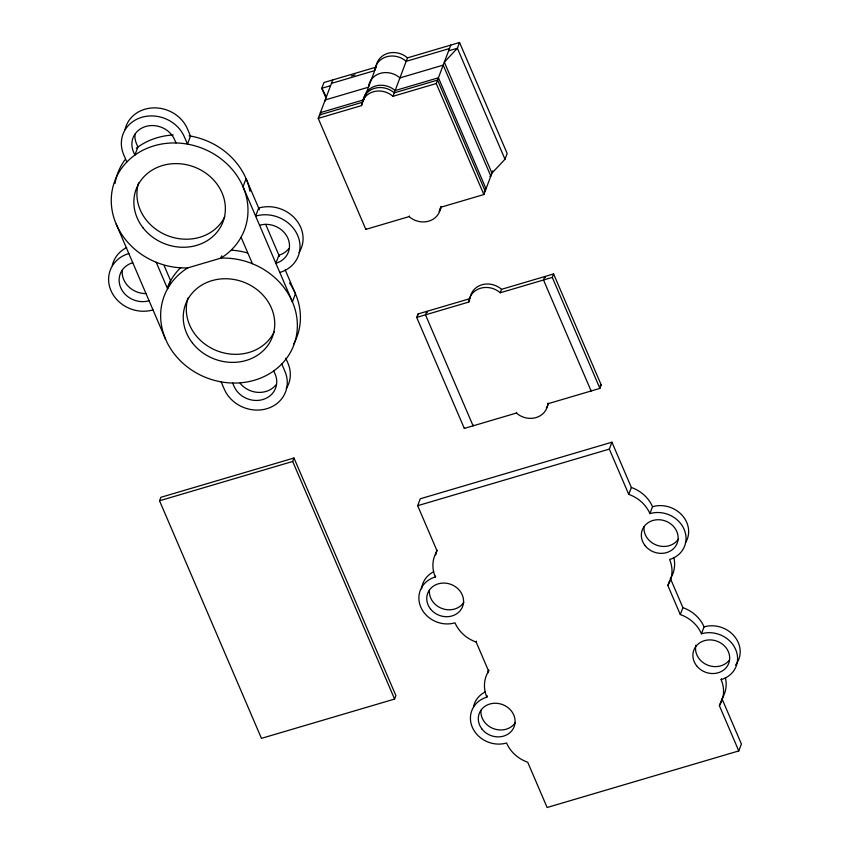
<?xml version="1.0" encoding="UTF-8"?>
<svg xmlns="http://www.w3.org/2000/svg" width="850" height="850" viewBox="0 0 850 850"><rect width="100%" height="100%" fill="white"/><g stroke="black" fill="none" stroke-linecap="round" stroke-linejoin="round"><path stroke-width="1.27" d="M221.722 255.818L220.851 258.124L187.776 267.888A69.296 61.466 20.7 0 1 113.029 186.522A69.296 61.466 20.7 0 1 216.846 155.879A69.296 61.466 20.7 0 1 220.851 258.124A69.296 61.466 20.7 0 1 295.598 339.479A69.296 61.466 20.7 0 1 191.781 370.122A69.296 61.466 20.7 0 1 187.776 267.888M159.534 500.767L160.841 497.314L293.983 458.012L395.898 695.608L394.591 699.061L261.449 738.363L159.534 500.767L292.676 461.465L293.983 458.012M440.821 206.667L440.576 207.315A19.189 17.021 20.7 0 1 428.783 221.138A19.189 17.021 20.7 0 1 409.116 216.601L365.84 229.383L318.229 118.384L332.754 79.932M318.229 118.384L361.505 105.602L362.483 103.009M363.035 101.575L363.354 100.714M320.79 113.539L320.397 112.625L363.683 99.843L365.776 94.308M366.371 92.724L366.669 91.938M366.977 91.141L367.572 89.558M367.869 88.772L374.287 71.793M331.447 83.385L374.733 70.603L375.307 69.094M375.551 68.446L376.04 67.15A19.189 17.021 20.7 0 1 387.834 53.338A19.189 17.021 20.7 0 1 407.49 57.864L459.553 42.5L507.163 153.499L504.996 159.258L491.948 173.124L444.337 62.124L457.374 48.259L459.553 42.5M361.505 105.602A19.189 17.021 20.7 0 1 373.299 91.789A19.189 17.021 20.7 0 1 392.966 96.316L407.49 57.864M365.84 229.383L366.084 228.735M440.576 207.315L483.862 194.544L436.241 83.544L450.776 45.093M409.116 216.601L409.36 215.953M416.702 317.422L418.009 313.969L470.071 298.605A19.189 17.021 20.7 0 1 481.865 284.782A19.189 17.021 20.7 0 1 501.532 289.319L553.594 273.944L601.205 384.944L599.898 388.397L547.836 403.771A19.189 17.021 20.7 0 1 536.042 417.584A19.189 17.021 20.7 0 1 516.386 413.058L464.323 428.421L416.702 317.422L468.764 302.058A19.189 17.021 20.7 0 1 480.558 288.235A19.189 17.021 20.7 0 1 500.225 292.772L552.287 277.397L553.594 273.944M483.862 194.544L492.798 170.871M468.764 302.058L469.668 299.678M725.369 677.62A33.851 30.026 20.7 0 1 721.979 698.753L741.402 744.016L738.788 750.922L547.124 807.5L527.712 762.237A33.851 30.026 20.7 0 1 506.547 742.996A26.647 23.641 20.7 0 1 472.324 727.26A26.647 23.641 20.7 0 1 486.869 697.128A33.851 30.026 20.7 0 1 488.633 671.128L476.159 642.058A33.851 30.026 20.7 0 1 454.994 622.827A26.647 23.641 20.7 0 1 420.782 607.091A26.647 23.641 20.7 0 1 435.328 576.959A33.851 30.026 20.7 0 1 437.081 550.949L417.669 505.686L420.272 498.78L611.936 442.202L631.359 487.464A33.851 30.026 20.7 0 1 652.524 506.706A26.647 23.641 20.7 0 1 682.051 515.185A26.647 23.641 20.7 0 1 685.366 542.906M500.225 292.772L501.532 289.319M464.323 428.421L464.567 427.773M473.344 425.181L473.099 425.829L425.489 314.829L426.796 311.376L427.284 312.524M435.328 576.959L435.646 576.098M516.386 413.058L516.63 412.409M547.836 403.771L548.08 403.123M476.159 642.058L476.489 641.197M591.366 390.341L591.122 390.989L543.511 279.99L544.808 276.537L545.307 277.684M488.633 671.128L488.952 670.268M486.869 697.128L487.358 695.831M738.788 750.922L719.376 705.659A33.851 30.026 20.7 0 0 721.129 679.649A26.647 23.641 20.7 0 0 735.675 649.517A26.647 23.641 20.7 0 0 701.452 633.781A33.851 30.026 20.7 0 0 680.298 614.55L667.824 585.48A33.851 30.026 20.7 0 0 669.588 559.481A26.647 23.641 20.7 0 0 684.133 529.348A26.647 23.641 20.7 0 0 649.91 513.612A33.851 30.026 20.7 0 0 628.745 494.371L609.333 449.108L611.936 442.202M628.745 494.371L631.359 487.464M649.91 513.612L652.524 506.706M667.824 585.48L669.131 582.027M669.29 581.602L669.779 580.306M670.268 579.009L670.438 578.574A33.851 30.026 20.7 0 0 673.816 557.451M680.298 614.55L682.901 607.644L670.438 578.574M701.452 633.781L704.066 626.875A33.851 30.026 20.7 0 0 682.901 607.644M721.129 679.649L721.459 678.789M719.376 705.659L720.184 703.503M720.354 703.067L720.843 701.771M721.172 700.91L721.82 699.178M376.04 67.15L323.978 82.524L321.799 88.283L325.986 98.037M351.284 76.011L355.087 74.885M449.469 48.546L406.183 61.328A19.189 17.021 20.7 0 0 386.527 56.791A19.189 17.021 20.7 0 0 374.733 70.603M330.576 85.691L321.799 88.283L326.315 96.974M448.598 50.851L457.374 48.259L504.996 159.258M362.812 102.149L319.526 114.931L319.919 115.844M392.966 96.316L436.241 83.544M489.844 176.407L490.822 176.12L443.201 65.121L399.925 77.902A19.189 17.021 20.7 0 0 380.258 73.366A19.189 17.021 20.7 0 0 368.464 87.189L325.189 99.96L325.582 100.884M485.053 189.072L486.03 188.785L438.419 77.786L395.133 90.567A19.189 17.021 20.7 0 0 375.477 86.031A19.189 17.021 20.7 0 0 363.683 99.843M484.192 191.377L485.159 191.091L437.548 80.091L394.272 92.863A19.189 17.021 20.7 0 0 375.19 88.166A19.189 17.021 20.7 0 0 362.95 101.022M600.111 385.273L601.205 384.944M417.669 505.686L609.333 449.108M552.287 277.397L599.898 388.397M418.009 313.969L418.402 314.882M259.409 209.759L246.064 178.659L243.026 186.724L292.411 301.846L295.449 293.792L285.207 269.918M265.668 224.347L279.406 256.381M241.06 237.224L252.429 263.734M285.802 358.19L287.948 363.184A33.139 29.399 20.7 0 1 286.237 388.631M281.786 363.981L284.899 371.248A33.139 29.399 20.7 0 1 266.815 408.712A33.139 29.399 20.7 0 1 224.262 389.141L221.149 381.884M175.992 142.959L174.611 139.74A22.483 19.943 20.7 0 0 145.754 126.469A22.483 19.943 20.7 0 0 133.482 151.884L134.863 155.104L137.913 147.05L136.521 143.82A22.483 19.943 20.7 0 1 135.012 134.257M273.764 370.897L275.145 374.127A22.483 19.943 20.7 0 1 262.884 399.532A22.483 19.943 20.7 0 1 234.016 386.261L232.634 383.042M292.676 461.465L394.591 699.061M126.841 162.021L123.728 154.764A33.139 29.399 20.7 0 1 141.812 117.289A33.139 29.399 20.7 0 1 184.365 136.861L187.478 144.117L190.528 136.064L187.414 128.796A33.139 29.399 20.7 0 0 154.02 107.865A33.139 29.399 20.7 0 0 125.024 129.636M164.22 265.816L170.616 280.723L167.567 288.788L156.198 262.267M116.227 224.156L165.601 339.277M704.066 626.875A26.647 23.641 20.7 0 1 734.464 636.363A26.647 23.641 20.7 0 1 735.484 665.072M435.742 554.933A33.851 30.026 20.7 0 1 436.868 549.992M421.589 588.848A26.647 23.641 20.7 0 1 433.659 571.742M487.56 673.423A33.851 30.026 20.7 0 1 488.421 670.172M473.524 706.637A26.647 23.641 20.7 0 1 485.212 691.921M678.459 538.921A18.657 16.543 20.7 0 1 656.923 545.275A18.657 16.543 20.7 0 1 644.034 526.745M729.003 660.492A18.657 16.543 20.7 0 1 706.701 664.721A18.657 16.543 20.7 0 1 695.852 645.246M515.419 722.447A18.657 16.543 20.7 0 1 493.882 728.79A18.657 16.543 20.7 0 1 480.994 710.26M463.877 602.268A18.657 16.543 20.7 0 1 442.34 608.621A18.657 16.543 20.7 0 1 429.441 590.091M548.463 403.697A19.189 17.021 20.7 0 1 546.295 407.957M115.016 183.494A69.296 61.466 20.7 0 1 125.035 159.704M136.298 148.24A69.296 61.466 20.7 0 1 173.23 134.991M189.093 135.819A69.296 61.466 20.7 0 1 249.974 191.324M289.489 282.891A69.296 61.466 20.7 0 1 293.728 343.857M167.864 286.408A69.296 61.466 20.7 0 1 180.88 267.484M231.519 250.176A69.296 61.466 20.7 0 1 247.477 252.928M299.03 252.535A32.757 29.049 20.7 0 0 294.961 218.461A32.757 29.049 20.7 0 0 258.666 208.048L255.627 216.102A32.757 29.049 20.7 0 1 297.681 235.439A32.757 29.049 20.7 0 1 279.799 272.467M288.649 248.869A22.089 19.593 20.7 0 1 278.917 255.234L275.868 263.298A22.089 19.593 20.7 0 0 287.927 238.319A22.089 19.593 20.7 0 0 259.558 225.271M275.825 385.007A22.483 19.943 20.7 0 1 240.136 383.297M153 309.899A32.757 29.049 20.7 0 1 110.946 290.562A32.757 29.049 20.7 0 1 128.828 253.534M149.069 300.73A22.089 19.593 20.7 0 1 120.7 287.683A22.089 19.593 20.7 0 1 132.759 262.703M146.242 293.579A22.089 19.593 20.7 0 1 122.262 270.226M112.264 265.646A32.757 29.049 20.7 0 1 126.618 247.552M224.772 216.739A46.378 41.129 20.7 0 1 167.524 235.631A46.378 41.129 20.7 0 1 138.603 182.952M274.157 331.872A46.378 41.129 20.7 0 1 216.909 350.752A46.378 41.129 20.7 0 1 187.988 298.084M439.036 211.512A19.189 17.021 20.7 0 0 441.203 207.251A19.189 17.021 20.7 0 1 439.907 209.206M645.044 545.572A18.657 16.543 20.7 0 0 676.685 544.329A18.657 16.543 20.7 0 0 657.518 519.733A18.657 16.543 20.7 0 0 645.044 545.572M696.586 665.741A18.657 16.543 20.7 0 0 728.237 664.509A18.657 16.543 20.7 0 0 709.059 639.912A18.657 16.543 20.7 0 0 696.586 665.741M482.003 729.088A18.657 16.543 20.7 0 0 513.644 727.855A18.657 16.543 20.7 0 0 494.477 703.258A18.657 16.543 20.7 0 0 482.003 729.088M430.461 608.919A18.657 16.543 20.7 0 0 462.103 607.676A18.657 16.543 20.7 0 0 442.924 583.079A18.657 16.543 20.7 0 0 430.461 608.919M143.066 227.864A46.378 41.129 20.7 0 0 221.733 224.793A46.378 41.129 20.7 0 0 174.069 163.646A46.378 41.129 20.7 0 0 143.066 227.864M192.451 342.996A46.378 41.129 20.7 0 0 271.108 339.926A46.378 41.129 20.7 0 0 223.454 278.779A46.378 41.129 20.7 0 0 192.451 342.996"/></g></svg>
